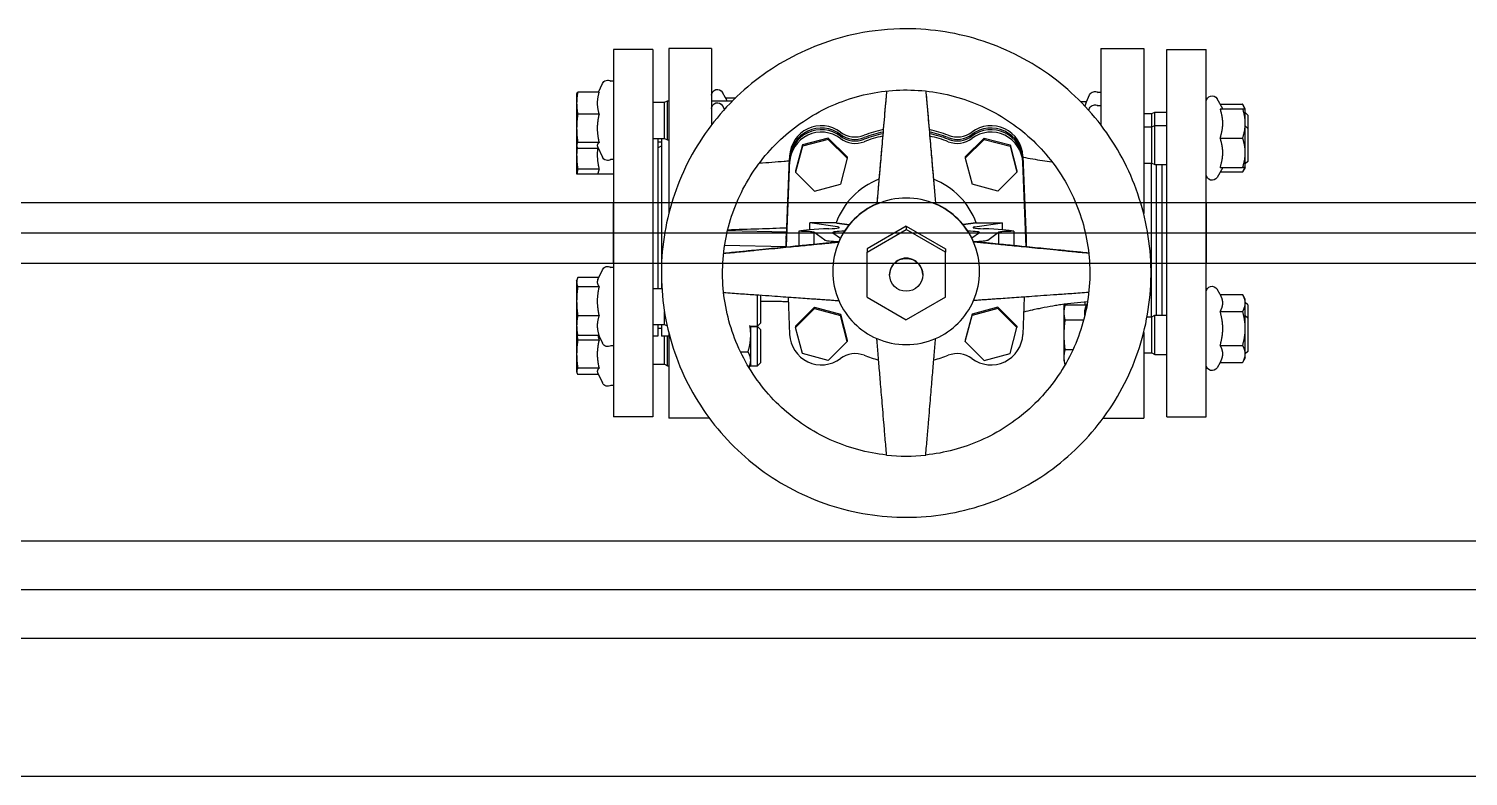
# Model space of a CAD drawing. Extents: x -681219 to -550379, y -242630 to -158199.
# Drawn here: x -582795 to -582203, y -225417 to -225109 of the extents above; entities that cross this region are included whole.
import ezdxf

# ---------------------------------------------------------------- set-up
doc = ezdxf.new("R2010")
doc.units = 0
doc.header["$LTSCALE"] = 1000
doc.linetypes.add('C2', pattern=[17, 14, -1, 1, -1])
doc.layers.get('0').update_dxf_attribs({"linetype": 'CONTINUOUS'})
for name, color, linetype in [('10', 1, 'CONTINUOUS'), ('DOTE_油脂（绿）', 7, 'CONTINUOUS'), ('GZDH011002821', 7, 'CONTINUOUS'), ('PIPE-双管', 4, 'CONTINUOUS'), ('PIPE-油脂（绿）', 3, 'CONTINUOUS'), ('PIPE-给水', 3, 'CONTINUOUS'), ('中心线', 4, 'C2')]:
    doc.layers.add(name, color=color, linetype=linetype)

# ---------------------------------------------------------------- blocks, each defined once
blk = doc.blocks.new('fushitu')
at = {"layer": 'GZDH011002821', "color": 7, "linetype": 'Continuous'}
blk.add_line((-3950, -1800), (-3050, -1800), dxfattribs=at)
blk = doc.blocks.new('24SE')
at = {"layer": '10', "color": 0}
for p, q in [((-548013.43, -184809.08), (-548013.43, -184876.99)), ((-547995.82, -184809.08), (-548013.43, -184809.08)), ((-547995.82, -184809.08), (-547995.82, -184840.5)), ((-547835.83, -184809.08), (-547835.83, -184840.5)), ((-547835.83, -184809.08), (-547818.22, -184809.08)), ((-547818.22, -184809.08), (-547818.22, -184876.99)), ((-548039.08, -184960.52), (-548039.08, -184809.58)), ((-548022.98, -184809.58), (-548039.08, -184809.58)), ((-548022.98, -184960.52), (-548022.98, -184809.58)), ((-547811.68, -184809.58), (-547811.68, -184960.52)), ((-547811.68, -184809.58), (-547795.58, -184809.58)), ((-547795.58, -184809.58), (-547795.58, -184960.52)), ((-547995.82, -184827.18), (-547994.74, -184827.18)), ((-547841.61, -184829.33), (-547840.34, -184827.13)), ((-547795.58, -184822.52), (-547794.5, -184822.52)), ((-547789.34, -184827.02), (-547790.98, -184823.52)), ((-547789.62, -184827.02), (-547780.83, -184827.02)), ((-548055.18, -184833.84), (-548054.1, -184831.97)), ((-548044.86, -184831.97), (-548054.1, -184831.97)), ((-548045.94, -184833.84), (-548043.59, -184829.77)), ((-547995.82, -184832.65), (-547994.74, -184832.65)), ((-547989.86, -184831.08), (-547991.21, -184828.17)), ((-547989.86, -184831.08), (-547987.64, -184831.08)), ((-547841.61, -184829.33), (-547845.76, -184829.33)), ((-547835.83, -184830.57), (-547844.51, -184830.57)), ((-547841.18, -184834.07), (-547840.34, -184832.6)), ((-547817.72, -184830.57), (-547818.22, -184830.57)), ((-547817.72, -184846.67), (-547817.72, -184830.57)), ((-547816.48, -184831.19), (-547817.72, -184830.57)), ((-547816.48, -184846.05), (-547816.48, -184831.19)), ((-547811.68, -184831.19), (-547816.48, -184831.19)), ((-547780.39, -184828.06), (-547780.45, -184827.82)), ((-547780.39, -184828.06), (-547780.39, -184831.56)), ((-547780.39, -184831.56), (-547780.39, -184841.9)), ((-548056.19, -184836.46), (-548055.18, -184835.46)), ((-548056.19, -184836.46), (-548056.19, -184841.93)), ((-548055.18, -184839.88), (-548055.18, -184833.84)), ((-548044.86, -184833.84), (-548054.1, -184833.84)), ((-548017.95, -184835.23), (-548022.98, -184835.23)), ((-548017.95, -184840.7), (-548017.95, -184835.23)), ((-548016.72, -184835.85), (-548017.95, -184835.23)), ((-548016.72, -184841.32), (-548016.72, -184835.85)), ((-548013.43, -184835.85), (-548016.72, -184835.85)), ((-547990.83, -184834.47), (-547991.21, -184833.64)), ((-547789.62, -184836.09), (-547780.83, -184836.09)), ((-548056.19, -184841.93), (-548055.18, -184840.93)), ((-548056.19, -184841.93), (-548056.19, -184855.56)), ((-548055.18, -184851.95), (-548055.18, -184839.88)), ((-548017.95, -184840.7), (-548022.98, -184840.7)), ((-548017.95, -184856.8), (-548017.95, -184840.7)), ((-548016.72, -184841.32), (-548017.95, -184840.7)), ((-548016.72, -184856.18), (-548016.72, -184841.32)), ((-548013.43, -184841.32), (-548016.72, -184841.32)), ((-547780.39, -184841.9), (-547780.39, -184848.96)), ((-548044.86, -184845.92), (-548054.1, -184845.92)), ((-547958.49, -184848.76), (-547961.35, -184859.39)), ((-547958.49, -184849.32), (-547961.35, -184859.95)), ((-547947.83, -184845.91), (-547958.49, -184848.76)), ((-547947.83, -184846.47), (-547958.49, -184849.32)), ((-547958.49, -184848.76), (-547958.49, -184849.32)), ((-547940.02, -184853.69), (-547947.83, -184845.91)), ((-547947.83, -184845.91), (-547947.83, -184846.47)), ((-547940.02, -184854.25), (-547947.83, -184846.47)), ((-547891.62, -184853.69), (-547883.82, -184845.91)), ((-547891.62, -184854.25), (-547883.82, -184846.47)), ((-547883.82, -184845.91), (-547873.15, -184848.76)), ((-547883.82, -184845.91), (-547883.82, -184846.47)), ((-547883.82, -184846.47), (-547873.15, -184849.32)), ((-547873.15, -184848.76), (-547870.3, -184859.39)), ((-547873.15, -184848.76), (-547873.15, -184849.32)), ((-547873.15, -184849.32), (-547870.3, -184859.95)), ((-547817.72, -184846.67), (-547818.22, -184846.67)), ((-547816.48, -184846.05), (-547817.72, -184846.67)), ((-547811.68, -184846.05), (-547816.48, -184846.05)), ((-547815.2, -184846.05), (-547815.2, -184907.74)), ((-547813.69, -184847.5), (-547815.2, -184847.5)), ((-547813.69, -184849.93), (-547815.2, -184849.06)), ((-547813.69, -184846.05), (-547813.69, -184907.74)), ((-547788.97, -184849.42), (-547790.98, -184853.73)), ((-547789.62, -184847.7), (-547780.83, -184847.7)), ((-547789.34, -184850.22), (-547780.83, -184850.22)), ((-547780.39, -184849.19), (-547780.45, -184849.42)), ((-547780.39, -184848.96), (-547780.39, -184849.19)), ((-547780.39, -184849.19), (-547780.39, -184852.74)), ((-548056.19, -184855.56), (-548055.18, -184856.57)), ((-548055.18, -184857.99), (-548055.18, -184851.95)), ((-548016.72, -184856.18), (-548017.95, -184856.8)), ((-548013.43, -184856.18), (-548016.72, -184856.18)), ((-548016.44, -184856.18), (-548016.44, -184919.39)), ((-547965.17, -184889.66), (-547963.76, -184854.36)), ((-547963.76, -184855.04), (-547965.17, -184890.34)), ((-547965.14, -184890.65), (-547963.76, -184856.02)), ((-547963.76, -184853.37), (-547965.11, -184887.17)), ((-547940.02, -184854.25), (-547942.88, -184864.89)), ((-547940.02, -184853.69), (-547940.02, -184854.25)), ((-547891.62, -184853.69), (-547891.62, -184854.25)), ((-547891.62, -184854.25), (-547888.76, -184864.89)), ((-547867.89, -184853.37), (-547866.6, -184885.66)), ((-547866.48, -184889.66), (-547867.89, -184854.36)), ((-547867.89, -184855.04), (-547866.48, -184890.34)), ((-547866.51, -184890.65), (-547867.89, -184856.02)), ((-547855.95, -184855.59), (-547855.95, -184856.17)), ((-547795.58, -184854.72), (-547794.5, -184854.72)), ((-547780.39, -184852.74), (-547780.39, -184860.75)), ((-548055.18, -184857.99), (-548054.1, -184859.86)), ((-548044.86, -184857.99), (-548054.1, -184857.99)), ((-548044.86, -184859.86), (-548054.1, -184859.86)), ((-548045.94, -184857.99), (-548043.59, -184862.07)), ((-548017.95, -184856.8), (-548022.98, -184856.8)), ((-548020.97, -184918.77), (-548020.97, -184856.8)), ((-548018.71, -184918.77), (-548018.71, -184856.8)), ((-547961.35, -184859.39), (-547961.35, -184859.95)), ((-547961.35, -184859.95), (-547953.54, -184867.74)), ((-547870.3, -184859.95), (-547878.1, -184867.74)), ((-547870.3, -184859.39), (-547870.3, -184859.95)), ((-547795.58, -184860.75), (-547780.49, -184860.75)), ((-547789.62, -184858.7), (-547780.83, -184858.7)), ((-547953.54, -184867.74), (-547942.88, -184864.89)), ((-547878.1, -184867.74), (-547888.76, -184864.89)), ((-547927.9, -184872.96), (-547927.88, -184872.72)), ((-547927.9, -184873.1), (-547927.9, -184872.96)), ((-547903.77, -184872.72), (-547903.75, -184872.96)), ((-547903.75, -184873.1), (-547903.75, -184872.96)), ((-547965.11, -184887.17), (-547965.11, -184885.85)), ((-547965.11, -184885.85), (-547965.05, -184885.85)), ((-547960, -184884.25), (-547960, -184890.14)), ((-547944.64, -184880.78), (-547955.41, -184880.78)), ((-547955.41, -184883.65), (-547955.41, -184880.78)), ((-547944.08, -184882.47), (-547955.41, -184880.78)), ((-547949.33, -184887.85), (-547953.78, -184884.66)), ((-547953.78, -184884.66), (-547953.78, -184889.52)), ((-547945.96, -184884.83), (-547942.82, -184887.08)), ((-547915.82, -184882.15), (-547931.92, -184891.43)), ((-547931.92, -184892.8), (-547915.82, -184883.53)), ((-547915.82, -184882.15), (-547899.72, -184891.43)), ((-547915.82, -184882.15), (-547915.82, -184883.53)), ((-547899.72, -184892.8), (-547915.82, -184883.53)), ((-547885.68, -184884.83), (-547888.83, -184887.08)), ((-547887.57, -184882.47), (-547876.24, -184880.78)), ((-547887.01, -184880.78), (-547876.24, -184880.78)), ((-547882.32, -184887.85), (-547877.87, -184884.66)), ((-547877.87, -184884.66), (-547877.87, -184889.52)), ((-547876.24, -184883.65), (-547876.24, -184880.78)), ((-547871.65, -184884.25), (-547871.65, -184890.14)), ((-547866.6, -184884.58), (-547842.38, -184884.12)), ((-547866.48, -184887.59), (-547866.6, -184884.58)), ((-547866.6, -184884.58), (-547866.6, -184885.66)), ((-547965.17, -184887.36), (-547965.17, -184889.66)), ((-547965.17, -184889.66), (-547965.15, -184890)), ((-547965.17, -184890.65), (-547965.17, -184890.34)), ((-547943.73, -184888.53), (-547943.49, -184888.51)), ((-547943.49, -184888.65), (-547943.49, -184888.51)), ((-547931.92, -184891.43), (-547931.92, -184892.8)), ((-547899.72, -184891.43), (-547899.72, -184892.8)), ((-547888.16, -184888.51), (-547887.92, -184888.53)), ((-547888.16, -184888.65), (-547888.16, -184888.51)), ((-547866.48, -184889.66), (-547866.49, -184890)), ((-547866.48, -184887.59), (-547866.48, -184889.66)), ((-547866.48, -184890.6), (-547841.21, -184890.12)), ((-547866.48, -184890.34), (-547866.48, -184890.65)), ((-547931.92, -184911.34), (-547931.92, -184892.8)), ((-547899.72, -184911.34), (-547899.72, -184892.8)), ((-547922.62, -184902.07), (-547922.62, -184902.14)), ((-547909.03, -184902.07), (-547909.03, -184902.14)), ((-547795.58, -184899.07), (-547794.5, -184899.07)), ((-547789.11, -184904.06), (-547790.98, -184900.06)), ((-547789.5, -184903.24), (-547780.83, -184903.24)), ((-547780.39, -184904.61), (-547780.53, -184904.06)), ((-548044.86, -184910.24), (-548043.59, -184908.03)), ((-547811.68, -184907.74), (-547815.4, -184907.74)), ((-547789.62, -184907.01), (-547780.83, -184907.01)), ((-547780.39, -184904.61), (-547780.39, -184905.13)), ((-547780.39, -184905.13), (-547780.39, -184912.98)), ((-548056.19, -184914.54), (-548055.18, -184913.53)), ((-548056.19, -184914.54), (-548056.19, -184920.01)), ((-548055.18, -184912.11), (-548054.1, -184910.24)), ((-548055.18, -184913.73), (-548055.18, -184912.11)), ((-548055.18, -184924.18), (-548055.18, -184913.73)), ((-548044.86, -184910.24), (-548054.1, -184910.24)), ((-547989.86, -184914.62), (-547990.27, -184913.74)), ((-547989.86, -184914.62), (-547981.06, -184914.62)), ((-547980.62, -184916.26), (-547981.06, -184914.62)), ((-547980.62, -184914.25), (-547980.62, -184916.07)), ((-547964.37, -184911.26), (-547963.76, -184926.62)), ((-547961.35, -184923.25), (-547953.54, -184915.46)), ((-547953.54, -184915.46), (-547942.88, -184918.31)), ((-547953.54, -184915.46), (-547953.54, -184916.03)), ((-547931.92, -184911.34), (-547915.82, -184920.62)), ((-547899.72, -184911.34), (-547915.82, -184920.62)), ((-547878.1, -184915.46), (-547888.76, -184918.31)), ((-547870.3, -184923.25), (-547878.1, -184915.46)), ((-547878.1, -184915.46), (-547878.1, -184916.03)), ((-547867.28, -184911.26), (-547867.89, -184926.62)), ((-547855.95, -184910.47), (-547855.95, -184921.99)), ((-547854.72, -184923.22), (-547854.72, -184910.38)), ((-547780.39, -184912.98), (-547780.39, -184923.03)), ((-548056.19, -184920.01), (-548055.18, -184919)), ((-548056.19, -184920.01), (-548056.19, -184933.64)), ((-548044.86, -184917.21), (-548054.1, -184917.21)), ((-548017.95, -184918.77), (-548022.98, -184918.77)), ((-548017.95, -184934.87), (-548017.95, -184918.77)), ((-548016.72, -184919.39), (-548017.95, -184918.77)), ((-548016.72, -184934.25), (-548016.72, -184919.39)), ((-548014.82, -184919.39), (-548016.72, -184919.39)), ((-547988.76, -184920.72), (-547981.06, -184920.72)), ((-547980.62, -184916.07), (-547980.62, -184916.26)), ((-547980.62, -184916.26), (-547980.62, -184917.67)), ((-547980.62, -184917.67), (-547980.62, -184926.82)), ((-547961.35, -184923.81), (-547953.54, -184916.03)), ((-547953.54, -184916.03), (-547942.88, -184918.87)), ((-547942.88, -184918.31), (-547940.02, -184928.95)), ((-547942.88, -184918.31), (-547942.88, -184918.87)), ((-547940.02, -184929.51), (-547942.88, -184918.87)), ((-547888.76, -184918.31), (-547891.62, -184928.95)), ((-547891.62, -184929.51), (-547888.76, -184918.87)), ((-547878.1, -184916.03), (-547888.76, -184918.87)), ((-547888.76, -184918.31), (-547888.76, -184918.87)), ((-547870.3, -184923.81), (-547878.1, -184916.03)), ((-547816.48, -184922.6), (-547816.48, -184917.37)), ((-547789.62, -184918.95), (-547780.83, -184918.95)), ((-548055.18, -184934.64), (-548055.18, -184924.18)), ((-548013.43, -184925.81), (-548013.43, -184961.02)), ((-547980.62, -184926.82), (-547980.62, -184935.97)), ((-547961.35, -184923.25), (-547961.35, -184923.81)), ((-547958.49, -184934.45), (-547961.35, -184923.81)), ((-547873.15, -184934.45), (-547870.3, -184923.81)), ((-547870.3, -184923.25), (-547870.3, -184923.81)), ((-547855.95, -184921.99), (-547854.72, -184923.22)), ((-547855.95, -184924.66), (-547854.72, -184923.43)), ((-547855.95, -184924.66), (-547855.95, -184938.29)), ((-547851.93, -184923.22), (-547854.72, -184923.22)), ((-547854.72, -184939.52), (-547854.72, -184923.43)), ((-547851.93, -184923.43), (-547854.72, -184923.43)), ((-547851.93, -184926.82), (-547851.93, -184923.11)), ((-547851.93, -184937.28), (-547851.93, -184926.82)), ((-547818.22, -184925.81), (-547818.22, -184961.02)), ((-547818.22, -184927.31), (-547815.2, -184927.31)), ((-547817.72, -184939.52), (-547817.72, -184927.31)), ((-547816.48, -184922.6), (-547817.59, -184923.16)), ((-547811.68, -184922.6), (-547816.48, -184922.6)), ((-547816.48, -184938.91), (-547816.48, -184927.31)), ((-547815.2, -184922.6), (-547815.2, -184927.31)), ((-547813.69, -184924.04), (-547815.2, -184924.04)), ((-547813.69, -184922.6), (-547813.69, -184927.31)), ((-547813.69, -184927.31), (-547811.68, -184927.31)), ((-547789.5, -184927.11), (-547790.98, -184930.28)), ((-547789.62, -184927.11), (-547780.83, -184927.11)), ((-547780.39, -184925.74), (-547780.53, -184926.28)), ((-547780.39, -184923.03), (-547780.39, -184925.74)), ((-547780.39, -184925.74), (-547780.39, -184934.75)), ((-548056.19, -184933.64), (-548055.18, -184934.64)), ((-548044.86, -184931.15), (-548054.1, -184931.15)), ((-547984.35, -184932.92), (-547981.06, -184932.92)), ((-547940.02, -184929.51), (-547947.83, -184937.3)), ((-547940.02, -184928.95), (-547940.02, -184929.51)), ((-547891.62, -184928.95), (-547891.62, -184929.51)), ((-547891.62, -184929.51), (-547883.82, -184937.3)), ((-547795.58, -184931.27), (-547794.5, -184931.27)), ((-547789.62, -184928.95), (-547780.83, -184928.95)), ((-548055.18, -184936.26), (-548055.18, -184934.64)), ((-548055.18, -184936.26), (-548054.1, -184938.12)), ((-548044.86, -184938.12), (-548054.1, -184938.12)), ((-548044.86, -184938.12), (-548043.59, -184940.33)), ((-548017.95, -184934.87), (-548022.98, -184934.87)), ((-548016.72, -184934.25), (-548017.95, -184934.87)), ((-548013.43, -184934.25), (-548016.72, -184934.25)), ((-547981.18, -184939.02), (-547981.06, -184939.02)), ((-547980.62, -184937.39), (-547981.06, -184939.02)), ((-547980.62, -184935.97), (-547980.62, -184937.39)), ((-547947.83, -184937.3), (-547958.49, -184934.45)), ((-547883.82, -184937.3), (-547873.15, -184934.45)), ((-547855.95, -184938.29), (-547854.72, -184939.52)), ((-547851.57, -184939.52), (-547854.72, -184939.52)), ((-547851.93, -184938.9), (-547851.93, -184937.28)), ((-547851.93, -184938.9), (-547851.17, -184940.21)), ((-547847.71, -184933.79), (-547850.85, -184933.79)), ((-547817.72, -184939.52), (-547818.22, -184939.52)), ((-547816.48, -184938.91), (-547817.72, -184939.52)), ((-547811.68, -184938.91), (-547816.48, -184938.91)), ((-547780.39, -184934.75), (-547780.39, -184941.81)), ((-547788.97, -184942.27), (-547790.98, -184946.58)), ((-547789.62, -184940.55), (-547780.83, -184940.55)), ((-547789.34, -184943.08), (-547780.83, -184943.08)), ((-547780.39, -184942.04), (-547780.45, -184942.27)), ((-547780.39, -184941.81), (-547780.39, -184942.04)), ((-547795.58, -184947.57), (-547794.5, -184947.57)), ((-548022.98, -184960.52), (-548039.08, -184960.52)), ((-547996.79, -184961.02), (-548013.43, -184961.02)), ((-547834.86, -184961.02), (-547818.22, -184961.02)), ((-547811.68, -184960.52), (-547795.58, -184960.52))]:
    blk.add_line(p, q, dxfattribs=at)
for centre, start, end in [((-547993.4, -184829.19), 25, 123.55731), ((-547838.24, -184828.34), 0, 150), ((-547793.17, -184824.54), 25, 123.55731), ((-548041.5, -184830.97), 0, 150), ((-547993.4, -184834.66), 25, 123.55731), ((-547838.24, -184833.81), 0, 150), ((-547793.17, -184852.71), 236.44269, 335), ((-548041.5, -184860.86), 210, 0), ((-547793.17, -184901.09), 25, 123.55731), ((-548041.5, -184909.24), 0, 150), ((-547793.17, -184929.26), 236.44269, 335), ((-548041.5, -184939.12), 210, 0), ((-547793.17, -184945.56), 236.44269, 335)]:
    blk.add_arc(centre, 2.41, start, end, dxfattribs=at)
at = {"layer": '10', "color": 0, "extrusion": (0, 0, -1)}
for centre, major_axis, ratio, start_param, end_param in [((-547950.69, -184853.89), (-13.08, 0), 0.997554, 0.039817, 2.214192), ((-547950.69, -184854.88), (-13.08, 0), 0.997554, 0.039817, 2.214192), ((-547950.69, -184855.56), (-13.08, 0), 0.997554, 0.039817, 2.214192), ((-547950.69, -184856.54), (-13.08, 0), 0.997554, 0.039817, 2.214192), ((-547936.8, -184835.42), (10.06, 0), 0.997554, 1.196312, 2.214192), ((-547936.8, -184836.41), (10.06, 0), 0.997554, 1.196312, 2.214192), ((-547915.82, -184888.67), (-47.29, 0), 0.997554, 1.196312, 1.369856), ((-547915.82, -184889.66), (-47.29, 0), 0.997554, 1.196312, 1.367986), ((-547915.82, -184890.34), (-47.29, 0), 0.997554, 1.196312, 1.366697), ((-547915.82, -184888.67), (-47.29, 0), 0.997554, 1.771737, 1.945281), ((-547915.82, -184889.66), (-47.29, 0), 0.997554, 1.773606, 1.945281), ((-547915.82, -184890.34), (-47.29, 0), 0.997554, 1.774895, 1.945281), ((-547894.84, -184835.42), (-10.06, 0), 0.997554, 4.068994, 5.086873), ((-547894.84, -184836.41), (-10.06, 0), 0.997554, 4.068994, 5.086873), ((-547880.96, -184853.89), (13.08, 0), 0.997554, 4.068994, 6.243368), ((-547880.96, -184854.88), (13.08, 0), 0.997554, 4.068994, 6.243368), ((-547880.96, -184855.56), (13.08, 0), 0.997554, 4.068994, 6.243368), ((-547880.96, -184856.54), (13.08, 0), 0.997554, 4.068994, 6.243368), ((-547936.8, -184837.09), (-10.06, 0), 0.997554, 4.337905, 5.355784), ((-547936.8, -184838.07), (-10.06, 0), 0.997554, 4.337905, 5.355784), ((-547915.82, -184891.32), (-47.29, 0), 0.997554, 1.196312, 1.364826), ((-547915.82, -184891.32), (-47.29, 0), 0.997554, 1.776767, 1.945281), ((-547894.84, -184837.09), (10.06, 0), 0.997554, 0.927401, 1.945281), ((-547894.84, -184838.07), (10.06, 0), 0.997554, 0.927401, 1.945281), ((-547915.82, -184891.32), (-30.69, 0), 0.997554, 0.351453, 1.197253), ((-547915.82, -184891.32), (30.69, 0), 0.997554, 5.085932, 5.931732), ((-547915.82, -184900.56), (-30.19, 0), 0.997554, 0.411517, 1.159279), ((-547915.82, -184900.7), (-30.19, 0), 0.997554, 0.411517, 1.159279), ((-547915.82, -184900.7), (-30.19, 0), 0.997554, 1.159279, 1.982313), ((-547915.82, -184900.56), (30.19, 0), 0.997554, 5.123906, 5.871668), ((-547915.82, -184900.7), (30.19, 0), 0.997554, 5.123906, 5.871668), ((-547935.95, -184884.76), (-25.16, 0), 0.069902, 0.297783, 1.087952), ((-547961.1, -184884.76), (7.46, 0), 0.069902, 4.86128, 6.08889), ((-547951.36, -184882.71), (8.05, 0), 0.069902, 5.844141, 7.371137), ((-547935.95, -184884.76), (-10.06, 0), 0.069902, 6.186038, 7.311717), ((-547895.7, -184884.76), (10.06, 0), 0.069902, 5.254653, 6.380333), ((-547880.28, -184882.71), (-8.05, 0), 0.069902, 5.195234, 6.722229), ((-547895.7, -184884.76), (25.16, 0), 0.069902, 5.195234, 5.985403), ((-547870.54, -184884.76), (-7.46, 0), 0.069902, 0.194295, 1.421905), ((-547938.31, -184887.78), (-11.07, 0), 0.069902, 5.196916, 6.186038), ((-547915.82, -184900.7), (-30.19, 0), 0.997554, 5.871668, 6.694702), ((-547893.33, -184887.78), (11.07, 0), 0.069902, 0.097148, 1.086269), ((-547915.82, -184900.7), (30.19, 0), 0.997554, 5.871668, 6.694702), ((-547915.82, -184902.07), (-6.79, 0), 0.997554, 0, 3.141593), ((-547915.82, -184900.7), (-30.19, 0), 0.997554, 5.123906, 5.871668), ((-547915.82, -184900.7), (30.19, 0), 0.997554, 0.411517, 1.159279), ((-547950.69, -184926.1), (-13.08, 0), 0.997554, 4.068994, 6.243368), ((-547880.96, -184926.1), (13.08, 0), 0.997554, 0.039817, 2.214192), ((-547915.82, -184900.7), (-30.19, 0), 0.997554, 4.300872, 5.123906), ((-547936.8, -184944.57), (-10.06, 0), 0.997554, 0.927401, 1.945281), ((-547915.82, -184891.32), (-47.29, 0), 0.997554, 4.954386, 5.086873), ((-547915.82, -184891.32), (-47.29, 0), 0.997554, 4.337905, 4.470392), ((-547894.84, -184944.57), (10.06, 0), 0.997554, 4.337905, 5.355784), ((-547915.82, -184901.37), (-75.47, 0), 0.997554, 4.605531, 4.819247)]:
    blk.add_ellipse(centre, major_axis=major_axis, ratio=ratio, start_param=start_param, end_param=end_param, dxfattribs=at)
blk.add_ellipse((-547915.82, -184902.14), major_axis=(6.79, 0), ratio=0.997554, dxfattribs=at)
at = {"layer": '10', "color": 0}
for points, knots in [([(-547915.82, -184801), (-547926.56, -184801), (-547937.29, -184802.73), (-547957.67, -184809.47), (-547967.32, -184814.48), (-547984.54, -184827.28), (-547992.11, -184835.06), (-548004.42, -184852.61), (-548009.15, -184862.37), (-548015.3, -184882.89), (-548016.72, -184893.65), (-548016.09, -184915.05), (-548014.04, -184925.7), (-548006.7, -184945.82), (-548001.4, -184955.29), (-547988.08, -184972.09), (-547980.07, -184979.41), (-547962.14, -184991.18), (-547952.22, -184995.62), (-547931.48, -185001.16), (-547920.66, -185002.26), (-547899.23, -185001.01), (-547888.62, -184998.66), (-547868.67, -184990.74), (-547859.33, -184985.18), (-547842.89, -184971.4), (-547835.79, -184963.19), (-547824.53, -184944.95), (-547820.37, -184934.93), (-547815.43, -184914.09), (-547814.65, -184903.27), (-547816.53, -184881.94), (-547819.19, -184871.43), (-547827.7, -184851.77), (-547833.55, -184842.62), (-547847.82, -184826.63), (-547856.25, -184819.78), (-547874.84, -184809.08), (-547885, -184805.23), (-547902.19, -184801.69), (-547909.01, -184801), (-547915.82, -184801)], [0, 0, 0, 0, 0.320162, 0.320162, 0.640293, 0.640293, 0.96034, 0.96034, 1.280284, 1.280284, 1.600148, 1.600148, 1.919985, 1.919985, 2.239861, 2.239861, 2.559823, 2.559823, 2.879888, 2.879888, 3.200029, 3.200029, 3.52019, 3.52019, 3.840309, 3.840309, 4.160337, 4.160337, 4.480264, 4.480264, 4.800119, 4.800119, 5.119958, 5.119958, 5.439846, 5.439846, 5.759828, 5.759828, 6.07991, 6.07991, 6.283185, 6.283185, 6.283185, 6.283185]), ([(-547907.77, -184976.23), (-547899.77, -184975.37), (-547891.91, -184973.23), (-547877.26, -184966.59), (-547870.48, -184962.09), (-547858.66, -184951.19), (-547853.64, -184944.79), (-547845.86, -184930.73), (-547843.11, -184923.08), (-547840.16, -184907.29), (-547839.96, -184899.16), (-547842.14, -184883.25), (-547844.52, -184875.47), (-547851.62, -184861.05), (-547856.33, -184854.41), (-547867.61, -184842.96), (-547874.18, -184838.13), (-547888.5, -184830.8), (-547896.25, -184828.28), (-547912.15, -184825.81), (-547920.3, -184825.85), (-547936.17, -184828.49), (-547943.89, -184831.09), (-547958.13, -184838.57), (-547964.64, -184843.46), (-547975.8, -184855.03), (-547980.44, -184861.71), (-547987.38, -184876.2), (-547989.68, -184884), (-547991.7, -184899.93), (-547991.42, -184908.06), (-547988.31, -184923.81), (-547985.48, -184931.44), (-547977.56, -184945.42), (-547972.46, -184951.77), (-547960.53, -184962.56), (-547953.7, -184966.99), (-547939.22, -184973.37), (-547931.61, -184975.4), (-547923.87, -184976.23)], [3.248431, 3.248431, 3.248431, 3.248431, 3.568164, 3.568164, 3.888002, 3.888002, 4.207981, 4.207981, 4.528112, 4.528112, 4.848343, 4.848343, 5.168581, 5.168581, 5.488732, 5.488732, 5.808735, 5.808735, 6.128592, 6.128592, 6.448358, 6.448358, 6.768126, 6.768126, 7.087986, 7.087986, 7.407995, 7.407995, 7.728149, 7.728149, 8.048389, 8.048389, 8.368618, 8.368618, 8.688744, 8.688744, 9.008719, 9.008719, 9.31794, 9.31794, 9.31794, 9.31794]), ([(-547963.77, -184853.79), (-547965.13, -184854.04), (-547966.48, -184854.27), (-547970.46, -184854.93), (-547973.09, -184855.32), (-547975.75, -184855.66)], [4.22322, 4.22322, 4.22322, 4.22322, 4.648837, 4.648837, 5.476127, 5.476127, 5.476127, 5.476127]), ([(-547855.49, -184856.2), (-547858.95, -184855.96), (-547862.34, -184855.69), (-547866.41, -184855.35), (-547867.11, -184855.29), (-547867.82, -184855.23)], [2.044505, 2.044505, 2.044505, 2.044505, 3.179256, 3.179256, 3.416997, 3.416997, 3.416997, 3.416997]), ([(-547965.17, -184887.36), (-547965.16, -184887.11), (-547965.15, -184886.86), (-547965.13, -184886.36), (-547965.12, -184886.1), (-547965.11, -184885.85)], [0, 0, 0, 0, 0.0750395, 0.0750395, 0.1501064, 0.1501064, 0.1501064, 0.1501064]), ([(-547866.71, -184882.93), (-547862.89, -184883.06), (-547859.12, -184883.18), (-547850.85, -184883.46), (-547846.76, -184883.59), (-547842.47, -184883.73)], [0.895573, 0.895573, 0.895573, 0.895573, 2.18966, 2.18966, 3.687661, 3.687661, 3.687661, 3.687661]), ([(-547990.35, -184913.25), (-547986.62, -184913.48), (-547982.94, -184913.9), (-547978.66, -184914.54), (-547977.92, -184914.66), (-547977.18, -184914.78)], [0.546332, 0.546332, 0.546332, 0.546332, 1.670374, 1.670374, 1.907027, 1.907027, 1.907027, 1.907027])]:
    blk.add_open_spline(points, degree=3, knots=knots, dxfattribs=at)
for points, weights in [([(-547923.88, -184826.58), (-547926.75, -184859.79), (-547927.9, -184873.1)], [1.02778791643, 1.26949072772, 1.2509960118]), ([(-547923.89, -184826.58), (-547926.73, -184859.43), (-547927.88, -184872.72)], [1.05195286795, 1.17751060992, 1.0562335744]), ([(-547907.77, -184826.58), (-547904.9, -184859.79), (-547903.75, -184873.1)], [1.02773960623, 1.2694466471, 1.25096793703]), ([(-547907.76, -184826.58), (-547904.92, -184859.43), (-547903.77, -184872.72)], [1.05195286794, 1.17751060991, 1.0562335744]), ([(-547789.62, -184827.02), (-547788.2, -184831.56), (-547789.62, -184836.09)], [1.12773526988, 1.30219652328, 1.12773526988]), ([(-547780.45, -184827.82), (-547780.55, -184827.45), (-547780.83, -184827.02)], [1.01792538948, 1.02344563662, 1]), ([(-547780.83, -184827.02), (-547780.39, -184829.45), (-547780.39, -184831.56)], [1, 1.0379548493, 1]), ([(-548054.94, -184833.84), (-548054.67, -184832.96), (-548054.1, -184831.97)], [1.01895290532, 1.01965956375, 1]), ([(-547989.86, -184831.08), (-547989.44, -184831.97), (-547989.26, -184832.76)], [1.12773526988, 1.17357773032, 1.19532852412]), ([(-547842.22, -184830.57), (-547841.98, -184829.98), (-547841.61, -184829.33)], [1.04020484234, 1.04194258496, 1.0347689745]), ([(-547780.39, -184831.56), (-547780.39, -184833.66), (-547780.83, -184836.09)], [1, 1.0379548493, 1]), ([(-548054.1, -184833.84), (-548055.18, -184833.84), (-548055.18, -184833.84)], [1, 1.0379548493, 1]), ([(-548055.18, -184839.88), (-548055.18, -184837.08), (-548054.1, -184833.84)], [1, 1.0379548493, 1]), ([(-548045.94, -184839.88), (-548045.94, -184837.08), (-548044.86, -184833.84)], [1, 1.05584498541, 1.0347689745]), ([(-547789.62, -184836.09), (-547788.2, -184841.9), (-547789.62, -184847.7)], [1.12773526988, 1.30219652328, 1.12773526988]), ([(-547780.83, -184836.09), (-547780.39, -184839.2), (-547780.39, -184841.9)], [1, 1.0379548493, 1]), ([(-548054.1, -184845.92), (-548055.18, -184842.68), (-548055.18, -184839.88)], [1, 1.0379548493, 1]), ([(-548044.86, -184845.92), (-548045.94, -184842.68), (-548045.94, -184839.88)], [1.0347689745, 1.05584498541, 1]), ([(-547780.39, -184841.9), (-547780.39, -184844.59), (-547780.83, -184847.7)], [1, 1.0379548493, 1]), ([(-548055.18, -184851.95), (-548055.18, -184849.15), (-548054.1, -184845.92)], [1, 1.0379548493, 1]), ([(-548045.94, -184851.95), (-548045.94, -184849.15), (-548044.86, -184845.92)], [1, 1.05584498541, 1.0347689745]), ([(-547789.62, -184847.7), (-547788.59, -184848.61), (-547788.97, -184849.42)], [1.12773526988, 1.2490826766, 1.20162247899]), ([(-547789, -184850.22), (-547788.55, -184854.22), (-547789.62, -184858.7)], [1.19753685504, 1.25395751384, 1.12773526988]), ([(-547780.83, -184847.7), (-547780.39, -184848.37), (-547780.39, -184848.96)], [1, 1.0379548493, 1]), ([(-547780.39, -184848.96), (-547780.39, -184849.55), (-547780.83, -184850.22)], [1, 1.0379548493, 1]), ([(-547780.51, -184849.62), (-547780.39, -184851.21), (-547780.39, -184852.74)], [1.01884907007, 1.02053814224, 1]), ([(-548054.1, -184857.99), (-548055.18, -184854.76), (-548055.18, -184851.95)], [1, 1.0379548493, 1]), ([(-548044.86, -184857.99), (-548045.94, -184854.76), (-548045.94, -184851.95)], [1.0347689745, 1.05584498541, 1]), ([(-547780.39, -184852.74), (-547780.39, -184855.51), (-547780.83, -184858.7)], [1, 1.0379548493, 1]), ([(-548055.18, -184857.99), (-548055.18, -184857.99), (-548054.1, -184857.99)], [1, 1.0379548493, 1]), ([(-548054.1, -184859.86), (-548054.67, -184858.87), (-548054.94, -184857.99)], [1, 1.01965956375, 1.01895290532]), ([(-547789.62, -184858.7), (-547789.25, -184859.78), (-547789.06, -184860.75)], [1.12773526988, 1.16905700201, 1.19080435286]), ([(-547780.83, -184858.7), (-547780.61, -184859.78), (-547780.5, -184860.75)], [1, 1.01833226984, 1.01895549203]), ([(-547944.64, -184880.78), (-547941.69, -184881.19), (-547939.22, -184881.53)], [1.01145398194, 1.08427919317, 1.15159877877]), ([(-547887.01, -184880.78), (-547889.96, -184881.19), (-547892.43, -184881.53)], [1.01145398194, 1.08427919317, 1.15159877877]), ([(-547990.85, -184893.34), (-547957.02, -184889.98), (-547943.49, -184888.65)], [1.02742224616, 1.26945877403, 1.25096793702]), ([(-547990.84, -184893.2), (-547957.26, -184889.86), (-547943.73, -184888.53)], [1.05135427245, 1.17783110542, 1.05623818561]), ([(-547840.79, -184893.34), (-547874.62, -184889.98), (-547888.16, -184888.65)], [1.02742224616, 1.26945877403, 1.25096793702]), ([(-547840.81, -184893.2), (-547874.39, -184889.86), (-547887.92, -184888.53)], [1.05132592413, 1.17781265502, 1.0562335744]), ([(-547789.11, -184904.06), (-547788.46, -184905.47), (-547789.62, -184907.01)], [1.18436794708, 1.2666290199, 1.12773526988]), ([(-547780.83, -184903.24), (-547780.39, -184904.25), (-547780.39, -184905.13)], [1, 1.0379548493, 1]), ([(-547990.86, -184909.4), (-547957.02, -184911.77), (-547943.49, -184912.74)], [1.02743290537, 1.26950430478, 1.25099601179]), ([(-547840.78, -184909.4), (-547874.62, -184911.77), (-547888.16, -184912.74)], [1.02738459333, 1.26946021225, 1.25096793702]), ([(-547789.62, -184907.01), (-547788.2, -184912.98), (-547789.62, -184918.95)], [1.12773526988, 1.30219652328, 1.12773526988]), ([(-547780.39, -184905.13), (-547780.39, -184906), (-547780.83, -184907.01)], [1, 1.0379548493, 1]), ([(-547780.83, -184907.01), (-547780.39, -184910.21), (-547780.39, -184912.98)], [1, 1.0379548493, 1]), ([(-548055.18, -184913.73), (-548055.18, -184912.11), (-548054.1, -184910.24)], [1, 1.0379548493, 1]), ([(-548054.1, -184917.21), (-548055.18, -184915.34), (-548055.18, -184913.73)], [1, 1.0379548493, 1]), ([(-548045.94, -184913.73), (-548045.94, -184912.11), (-548044.86, -184910.24)], [1, 1.05584498541, 1.0347689745]), ([(-548044.86, -184917.21), (-548045.94, -184915.34), (-548045.94, -184913.73)], [1.0347689745, 1.05584498541, 1]), ([(-547989.86, -184914.62), (-547988.8, -184916.88), (-547989.22, -184918.89)], [1.12773526988, 1.25192172142, 1.19930931997]), ([(-547989.31, -184913.32), (-547989.21, -184913.98), (-547989.16, -184914.62)], [1.18867511387, 1.20092842881, 1.20747085531]), ([(-547981.06, -184914.62), (-547980.62, -184916.26), (-547980.62, -184917.67)], [1, 1.0379548493, 1]), ([(-547980.68, -184914.24), (-547980.62, -184915.17), (-547980.62, -184916.07)], [1.01748216863, 1.01365050167, 1]), ([(-547780.39, -184912.98), (-547780.39, -184915.75), (-547780.83, -184918.95)], [1, 1.0379548493, 1]), ([(-548055.18, -184924.18), (-548055.18, -184920.95), (-548054.1, -184917.21)], [1, 1.0379548493, 1]), ([(-548045.94, -184924.18), (-548045.94, -184920.95), (-548044.86, -184917.21)], [1, 1.05584498541, 1.0347689745]), ([(-547980.62, -184917.67), (-547980.62, -184919.09), (-547981.06, -184920.72)], [1, 1.0379548493, 1]), ([(-547981.06, -184920.72), (-547980.62, -184923.99), (-547980.62, -184926.82)], [1, 1.0379548493, 1]), ([(-547980.62, -184916.07), (-547980.62, -184916.16), (-547980.62, -184916.25)], [1, 1.00138926843, 1.00267683355]), ([(-547789.62, -184918.95), (-547788.2, -184923.03), (-547789.62, -184927.11)], [1.12773526988, 1.30219652328, 1.12773526988]), ([(-547780.83, -184918.95), (-547780.39, -184921.14), (-547780.39, -184923.03)], [1, 1.0379548493, 1]), ([(-548054.1, -184931.15), (-548055.18, -184927.42), (-548055.18, -184924.18)], [1, 1.0379548493, 1]), ([(-548044.86, -184931.15), (-548045.94, -184927.42), (-548045.94, -184924.18)], [1.0347689745, 1.05584498541, 1]), ([(-547980.62, -184926.82), (-547980.62, -184929.65), (-547981.06, -184932.92)], [1, 1.0379548493, 1]), ([(-547851.93, -184926.82), (-547851.93, -184924.95), (-547851.58, -184922.98)], [1, 1.02163335671, 1.01860572115]), ([(-547850.85, -184933.79), (-547851.93, -184930.06), (-547851.93, -184926.82)], [1, 1.0379548493, 1]), ([(-547789.14, -184927.11), (-547789.32, -184927.99), (-547789.62, -184928.95)], [1.18113564467, 1.16064247552, 1.12773526988]), ([(-547780.39, -184923.03), (-547780.39, -184924.92), (-547780.83, -184927.11)], [1, 1.0379548493, 1]), ([(-547780.44, -184925.93), (-547780.54, -184927.35), (-547780.83, -184928.95)], [1.01727550769, 1.02466055767, 1]), ([(-547780.83, -184927.11), (-547780.64, -184926.68), (-547780.53, -184926.28)], [1, 1.01581832763, 1.01845154223]), ([(-548055.18, -184934.64), (-548055.18, -184933.02), (-548054.1, -184931.15)], [1, 1.0379548493, 1]), ([(-548045.94, -184934.64), (-548045.94, -184933.02), (-548044.86, -184931.15)], [1, 1.05584498541, 1.0347689745]), ([(-547981.06, -184932.92), (-547980.62, -184934.56), (-547980.62, -184935.97)], [1, 1.0379548493, 1]), ([(-547923.87, -184976.23), (-547926.75, -184941.98), (-547927.9, -184928.3)], [1.02735324421, 1.26946140959, 1.25096793702]), ([(-547907.77, -184976.23), (-547904.9, -184941.98), (-547903.75, -184928.3)], [1.02735324421, 1.26946140959, 1.25096793702]), ([(-547789.62, -184928.95), (-547788.2, -184934.75), (-547789.62, -184940.55)], [1.12773526988, 1.30219652328, 1.12773526988]), ([(-547780.83, -184928.95), (-547780.39, -184932.05), (-547780.39, -184934.75)], [1, 1.0379548493, 1]), ([(-548054.1, -184938.12), (-548055.18, -184936.26), (-548055.18, -184934.64)], [1, 1.0379548493, 1]), ([(-548044.86, -184938.12), (-548045.94, -184936.26), (-548045.94, -184934.64)], [1.0347689745, 1.05584498541, 1]), ([(-547980.62, -184935.97), (-547980.62, -184937.39), (-547981.06, -184939.02)], [1, 1.0379548493, 1]), ([(-547851.93, -184937.28), (-547851.93, -184935.66), (-547850.85, -184933.79)], [1, 1.0379548493, 1]), ([(-547851.16, -184940.2), (-547851.93, -184938.66), (-547851.93, -184937.28)], [1.00968682542, 1.03225566425, 1]), ([(-547780.39, -184934.75), (-547780.39, -184937.44), (-547780.83, -184940.55)], [1, 1.0379548493, 1]), ([(-547789.62, -184940.55), (-547788.59, -184941.46), (-547788.97, -184942.27)], [1.12773526988, 1.2490826766, 1.20162247899]), ([(-547780.83, -184940.55), (-547780.39, -184941.22), (-547780.39, -184941.81)], [1, 1.0379548493, 1]), ([(-547780.39, -184941.81), (-547780.39, -184942.4), (-547780.83, -184943.08)], [1, 1.0379548493, 1])]:
    blk.add_rational_spline(points, weights, degree=2, dxfattribs=at)
for points in [[(-547977.18, -184914.78), (-547976.83, -184914.84), (-547976.48, -184914.9), (-547976.13, -184914.96)], [(-547976.13, -184914.96), (-547974.54, -184915.24), (-547972.97, -184915.53), (-547971.43, -184915.85)], [(-547971.43, -184915.85), (-547971.09, -184915.91), (-547970.75, -184915.98), (-547970.42, -184916.05)], [(-547867.35, -184913.2), (-547867.28, -184913.2), (-547867.2, -184913.2), (-547867.12, -184913.2)], [(-547867.12, -184913.2), (-547866.63, -184913.2), (-547866.14, -184913.19), (-547865.65, -184913.18)], [(-547865.65, -184913.18), (-547865.31, -184913.18), (-547864.97, -184913.18), (-547864.63, -184913.17)], [(-547864.63, -184913.17), (-547863.34, -184913.16), (-547862.06, -184913.14), (-547860.78, -184913.13)], [(-547860.78, -184913.13), (-547860.44, -184913.13), (-547860.1, -184913.12), (-547859.76, -184913.12)], [(-547859.76, -184913.12), (-547858.5, -184913.11), (-547857.23, -184913.1), (-547855.95, -184913.09)], [(-547970.42, -184916.05), (-547969.59, -184916.23), (-547968.76, -184916.4), (-547967.95, -184916.58)], [(-547967.95, -184916.58), (-547967.83, -184916.61), (-547967.71, -184916.64), (-547967.59, -184916.66)], [(-547967.59, -184916.66), (-547966.42, -184916.92), (-547965.26, -184917.19), (-547964.12, -184917.46)]]:
    blk.add_open_spline(points, degree=3, dxfattribs=at)
at = {"layer": 'PIPE-双管', "color": 4}
for p, q in [((-548039.08, -184872.55), (-548039.08, -184897.55)), ((-547795.58, -184897.55), (-547795.58, -184872.55))]:
    blk.add_line(p, q, dxfattribs=at)
at = {"layer": 'PIPE-给水', "color": 3}
for p, q in [((-548039.08, -184897.55, 1600), (-548039.08, -184872.55, 1600)), ((-547795.58, -184872.55, 1600), (-547795.58, -184897.55, 1600))]:
    blk.add_line(p, q, dxfattribs=at)

msp = doc.modelspace()

# ---------------------------------------------------------------- linework, layer by layer
at = {"layer": 'DOTE_油脂（绿）', "color": 3}
for p, q in [((-581171.3073, -225193.5081), (-582998.9271, -225193.5081)), ((-583253.4217, -225340.0033), (-580960.0524, -225340.0033))]:
    msp.add_line(p, q, dxfattribs=at)
at = {"layer": 'PIPE-油脂（绿）', "color": 3}
for p, q in [((-581171.3073, -225181.0081), (-582998.9271, -225181.0081)), ((-581171.3073, -225206.0081), (-582998.9271, -225206.0081)), ((-583253.4217, -225320.0033), (-580960.0524, -225320.0033)), ((-583253.4217, -225360.0033), (-580960.0524, -225360.0033))]:
    msp.add_line(p, q, dxfattribs=at)

# ---------------------------------------------------------------- block references
at = {"color": 7, "xscale": -1}
msp.add_blockref('24SE', (-1130349.7638, -40308.4587), dxfattribs=at)
at = {"layer": '中心线'}
msp.add_blockref('fushitu', (-578962.82, -223616.6983), dxfattribs=at)

doc.saveas('drawing.dxf')
